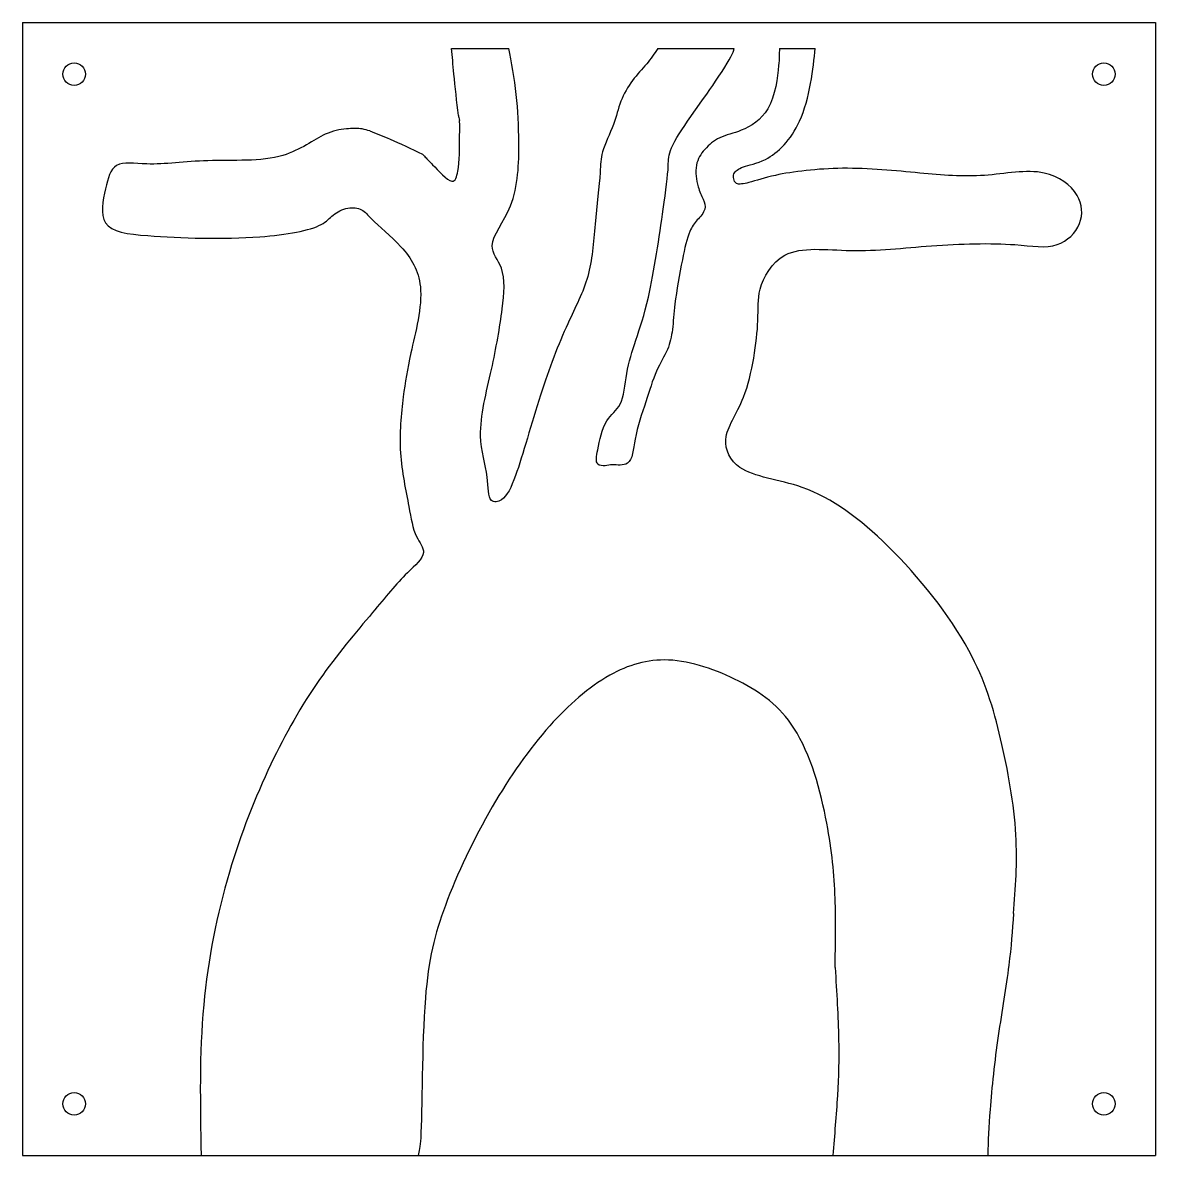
# Model space of a CAD drawing. Extents: x 0 to 11, y -11 to 0.
import ezdxf

# ---------------------------------------------------------------- set-up
doc = ezdxf.new("R2010")
doc.units = 0
doc.header["$MEASUREMENT"] = 0
doc.layers.add('MODELSKETCH_VISIBLE', color=7, linetype='CONTINUOUS')

msp = doc.modelspace()

# ---------------------------------------------------------------- linework, layer by layer
at = {"layer": 'MODELSKETCH_VISIBLE'}
for p, q in [((0, 0), (0, -11)), ((0, 0), (11, 0)), ((11, 0), (11, -11)), ((4.164, -0.25), (4.722, -0.25)), ((6.169, -0.25), (6.91, -0.25)), ((7.349, -0.25), (7.695, -0.25)), ((0, -11), (11, -11))]:
    msp.add_line(p, q, dxfattribs=at)
for centre in [(0.5, -0.5), (10.5, -0.5), (0.5, -10.5), (10.5, -10.5)]:
    msp.add_circle(centre, 0.11, dxfattribs=at)
for points, knots in [([(4.232, -0.901), (4.217, -0.771), (4.187, -0.503), (4.173, -0.327), (4.164, -0.25)], [0, 0, 0, 0, 0.559321, 1, 1, 1, 1]), ([(6.169, -0.25), (6.134, -0.302), (6.064, -0.405), (5.915, -0.556), (5.797, -0.763), (5.75, -0.989), (5.613, -1.258), (5.614, -1.461), (5.554, -1.971), (5.521, -2.475), (5.277, -2.933), (5.017, -3.6), (4.812, -4.374), (4.683, -4.644), (4.514, -4.672), (4.531, -4.38), (4.394, -4.006), (4.563, -3.362), (4.662, -2.803), (4.697, -2.381), (4.479, -2.16), (4.81, -1.781), (4.824, -1.161), (4.806, -0.714), (4.748, -0.379), (4.722, -0.25)], [0, 0, 0, 0, 0.03038, 0.062814, 0.096701, 0.131033, 0.168735, 0.200501, 0.250465, 0.300967, 0.350753, 0.411512, 0.475302, 0.512006, 0.533974, 0.567736, 0.612785, 0.669778, 0.72429, 0.768609, 0.802792, 0.848793, 0.904219, 0.952464, 1, 1, 1, 1]), ([(7.349, -0.25), (7.348, -0.305), (7.347, -0.415), (7.289, -0.872), (6.99, -1.06), (6.767, -1.1), (6.617, -1.225), (6.521, -1.377), (6.55, -1.596), (6.609, -1.709), (6.645, -1.817), (6.545, -1.919), (6.465, -2.03), (6.403, -2.31), (6.327, -2.725), (6.317, -2.975), (6.272, -3.181), (6.142, -3.383), (6.054, -3.687), (5.935, -4.02), (5.921, -4.32), (5.725, -4.286), (5.664, -4.306), (5.557, -4.301), (5.586, -4.136), (5.645, -3.847), (5.838, -3.725), (5.854, -3.394), (5.959, -3.072), (6.095, -2.666), (6.221, -1.831), (6.277, -1.394), (6.263, -1.201), (6.731, -0.59), (6.9, -0.298), (6.907, -0.263), (6.91, -0.25)], [0, 0, 0, 0, 0.02424, 0.063253, 0.097469, 0.125419, 0.150865, 0.175557, 0.202768, 0.224185, 0.242771, 0.26396, 0.285699, 0.3173, 0.35637, 0.386108, 0.412612, 0.441341, 0.474711, 0.511181, 0.540544, 0.563221, 0.579256, 0.595435, 0.617406, 0.649682, 0.67665, 0.709435, 0.743756, 0.782957, 0.83821, 0.876763, 0.901961, 0.954161, 0.988204, 1, 1, 1, 1]), ([(9.623, -8.652), (9.642, -8.406), (9.682, -7.885), (9.51, -6.932), (9.251, -6.068), (8.444, -5.051), (7.641, -4.454), (6.94, -4.405), (6.762, -4.021), (7.055, -3.656), (7.159, -2.893), (7.125, -2.599), (7.371, -2.144), (8.073, -2.247), (8.809, -2.155), (9.617, -2.132), (10.046, -2.217), (10.307, -1.966), (10.281, -1.646), (9.917, -1.387), (9.325, -1.515), (8.709, -1.462), (7.98, -1.387), (7.324, -1.464), (7.073, -1.553), (6.924, -1.58), (6.905, -1.517), (6.899, -1.466), (6.941, -1.429), (7.003, -1.39), (7.251, -1.35), (7.614, -0.987), (7.68, -0.438), (7.695, -0.25)], [0, 0, 0, 0, 0.041647, 0.087996, 0.133412, 0.187393, 0.235242, 0.273193, 0.299543, 0.33131, 0.372635, 0.399103, 0.429542, 0.467656, 0.509946, 0.55281, 0.583331, 0.609355, 0.634318, 0.663908, 0.700249, 0.737987, 0.77935, 0.817861, 0.842534, 0.859119, 0.869826, 0.880303, 0.890799, 0.90327, 0.925899, 0.959503, 1, 1, 1, 1]), ([(3.981, -1.38), (4.036, -1.432), (4.179, -1.606), (4.243, -1.425), (4.243, -1.117), (4.245, -0.99), (4.243, -0.949)], [0, 0, 0, 0, 0.274118, 0.459168, 0.776714, 1, 1, 1, 1]), ([(4.232, -0.901), (4.233, -0.908), (4.236, -0.921), (4.241, -0.939), (4.243, -0.949)], [0, 0, 0, 0, 0.456616, 1, 1, 1, 1]), ([(3.371, -1.051), (3.347, -1.046), (3.296, -1.025), (3.133, -1.029), (2.918, -1.065), (2.53, -1.369), (1.799, -1.314), (1.238, -1.399), (0.879, -1.328), (0.799, -1.612), (0.725, -2.017), (1.267, -2.084), (2.266, -2.116), (2.901, -1.998), (3.005, -1.865), (3.153, -1.784), (3.305, -1.806), (3.388, -1.919), (3.705, -2.173), (3.936, -2.553), (3.759, -3.219), (3.692, -3.626), (3.639, -4.178), (3.753, -4.685), (3.797, -4.986), (3.949, -5.155), (3.703, -5.358), (3.387, -5.745), (2.847, -6.38), (2.385, -7.202), (1.969, -8.255), (1.706, -9.547), (1.724, -10.507), (1.733, -11)], [0, 0, 0, 0, 0.013285, 0.032212, 0.054401, 0.087082, 0.128343, 0.165484, 0.191663, 0.215779, 0.243519, 0.275225, 0.325501, 0.363106, 0.381681, 0.400863, 0.418592, 0.436063, 0.466312, 0.49798, 0.536875, 0.568641, 0.604192, 0.639257, 0.665721, 0.685613, 0.709779, 0.744368, 0.788321, 0.835281, 0.886403, 0.941702, 1, 1, 1, 1]), ([(3.371, -1.051), (3.433, -1.075), (3.575, -1.13), (3.773, -1.225), (3.884, -1.278)], [0, 0, 0, 0, 0.438922, 1, 1, 1, 1]), ([(3.884, -1.278), (3.889, -1.283), (3.904, -1.3), (3.95, -1.348), (3.981, -1.38)], [0, 0, 0, 0, 0.325538, 1, 1, 1, 1]), ([(7.89, -9.177), (7.894, -8.952), (7.902, -8.491), (7.836, -7.779), (7.57, -6.795), (6.983, -6.37), (6.273, -6.121), (5.669, -6.3), (5.079, -6.822), (4.539, -7.596), (4.064, -8.592), (3.869, -9.394), (3.884, -10.807), (3.851, -10.96), (3.842, -11)], [0, 0, 0, 0, 0.077812, 0.159095, 0.252877, 0.332461, 0.412638, 0.485451, 0.56819, 0.661382, 0.759095, 0.850159, 0.960698, 1, 1, 1, 1]), ([(9.623, -8.652), (9.611, -8.814), (9.586, -9.165), (9.467, -9.833), (9.388, -10.546), (9.377, -10.861), (9.372, -11)], [0, 0, 0, 0, 0.232083, 0.504048, 0.782036, 1, 1, 1, 1]), ([(7.89, -9.177), (7.905, -9.416), (7.933, -9.868), (7.918, -10.417), (7.884, -10.804), (7.867, -11)], [0, 0, 0, 0, 0.357001, 0.673527, 1, 1, 1, 1])]:
    msp.add_open_spline(points, degree=3, knots=knots, dxfattribs=at)

doc.saveas('drawing.dxf')
